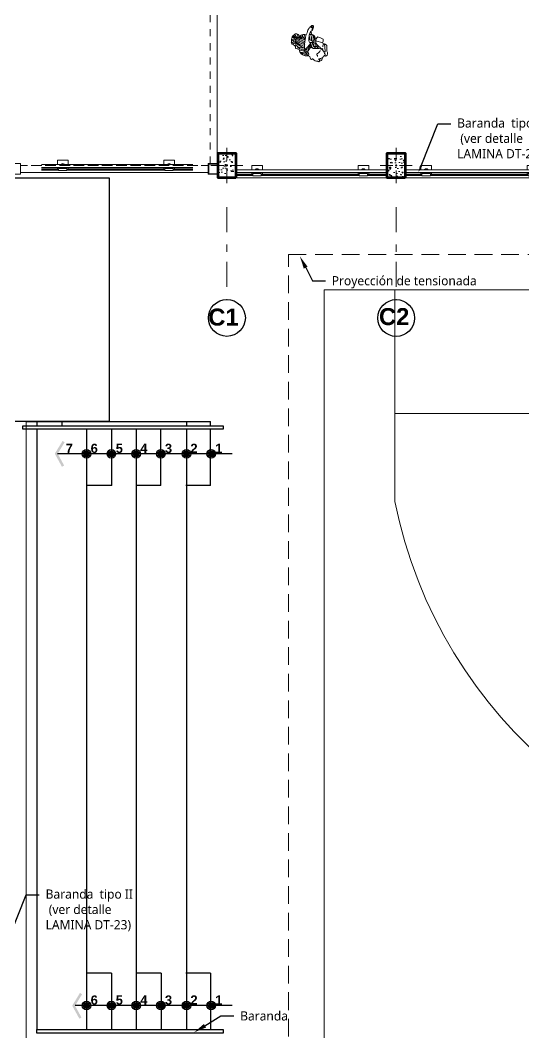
# Model space of a CAD drawing. Header units: metres. Extents: x 28 to 239, y -1 to 113.
# Drawn here: x 54.74 to 61.84, y 68.22 to 82.52 of the extents above; entities that cross this region are included whole.
import ezdxf
from ezdxf import colors
from ezdxf.entities.mleader import LeaderData, LeaderLine
from ezdxf.enums import TextEntityAlignment as Align
from ezdxf.math import Vec2, Vec3

# ---------------------------------------------------------------- set-up
doc = ezdxf.new("R2010")
doc.units = ezdxf.units.M
doc.linetypes.add('DASHED2', pattern=[0.375, 0.25, -0.125])
doc.linetypes.add('Dot & Dashed', pattern=[0.670278, 0.352778, -0.176389, 0, -0.141111])
for name, color, linetype, lineweight in [('0_Pluma_Nº__1', 8, 'Continuous', 9), ('0_Pluma_Nº__2', 250, 'Continuous', 20), ('A-FLOR-HRAL', 11, 'Continuous', 9), ('COLUMNAS 50', 32, 'Continuous', 70), ('Cotas varias El', 253, 'Continuous', 13), ('GRAFO 0 BLANCO', 7, 'Continuous', 0), ('GRAFO 02', 7, 'Continuous', 20), ('GRAFO 4', 7, 'Continuous', 30), ('letras sr', 7, 'Continuous', 5), ('MK-LINEAS GENERALES', 7, 'Continuous', 0), ('MOBILIARIO_Pluma_Nº__41', 7, 'Continuous', 20), ('PERSONAS', 8, 'Continuous', 0), ('Proyeccciones', 1, 'DASHED2', 18)]:
    doc.layers.add(name, color=color, linetype=linetype, lineweight=lineweight)
doc.layers.add('MOBILIARIO_Pluma_Nº__61', color=7, linetype='Continuous', lineweight=20, true_color=0x6a6a6a)
doc.styles.add('Generales', font='trebuc.ttf', dxfattribs={"height": 0.1})
doc.styles.add('GENERATED_STYLE_1', font='arialbd.ttf')
doc.styles.add('TURBO_NPT', font='sanssb__.ttf')

# ---------------------------------------------------------------- blocks, each defined once
blk = doc.blocks.new('A$C64873CB9')
at = {"layer": 'MOBILIARIO_Pluma_Nº__41', "linetype": 'Continuous', "lineweight": 0, "true_color": 0x000000}
h = blk.add_hatch(color=18, dxfattribs=at)
h.paths.add_polyline_path([(0.1, 1.2), (0.1, 1.2), (0.1, 1.2), (0.1, 1.2), (0.1, 1.2), (0.1, 1.1), (0.1, 1.1), (0.1, 1.1), (0, 1.1), (0, 1.1), (0, 1), (0, 1), (0, 0.9), (0, 0.8), (0, 0.8), (0.1, 0.7), (0.1, 0.7), (0.1, 0.7), (0.2, 0.7), (0.3, 0.7), (0.3, 0.7), (0.3, 0.8), (0.4, 0.8), (0.4, 0.8), (0.4, 0.9), (0.4, 0.9), (0.4, 1), (0.3, 1.1), (0.3, 1.1), (0.3, 1.1), (0.3, 1.1), (0.3, 1.1), (0.3, 1.1), (0.3, 1.1), (0.3, 1.1), (0.3, 1.1), (0.3, 1.1), (0.3, 1.1), (0.3, 1.1), (0.3, 1.1), (0.3, 1.1), (0.3, 1.1), (0.3, 1.1), (0.3, 1.1), (0.3, 1.1), (0.3, 1.1), (0.3, 1.1), (0.3, 1.1), (0.3, 1.1), (0.3, 1.1), (0.3, 1.1), (0.3, 1.1), (0.3, 1.1), (0.3, 1.1), (0.3, 1.1), (0.3, 1.1), (0.3, 1.1), (0.3, 1.1), (0.3, 1.1), (0.3, 1.2), (0.3, 1.2), (0.3, 1.2), (0.3, 1.2), (0.3, 1.2), (0.3, 1.2), (0.3, 1.2), (0.3, 1.2), (0.3, 1.2), (0.3, 1.3), (0.3, 1.3), (0.3, 1.3), (0.3, 1.3), (0.3, 1.3), (0.3, 1.3), (0.3, 1.3), (0.3, 1.3), (0.2, 1.3), (0.2, 1.4), (0.1, 1.3), (0.1, 1.3), (0.1, 1.3), (0.1, 1.3), (0.1, 1.2), (0.1, 1.2), (0.1, 1.2), (0.1, 1.2), (0.1, 1.2)])
h.paths.add_polyline_path([(0.1, 1.2), (0.1, 1.3), (0.1, 1.3), (0.1, 1.3), (0.1, 1.3), (0.2, 1.3), (0.2, 1.3), (0.2, 1.3), (0.2, 1.3), (0.2, 1.3), (0.2, 1.3), (0.2, 1.3), (0.2, 1.3), (0.2, 1.3), (0.2, 1.3), (0.2, 1.3), (0.2, 1.3), (0.3, 1.2), (0.3, 1.2), (0.2, 1.2), (0.2, 1.2), (0.2, 1.1), (0.2, 1.1), (0.2, 1.1), (0.2, 1.1), (0.2, 1.1), (0.2, 1.1), (0.2, 1.1), (0.2, 1.1), (0.2, 1), (0.2, 1), (0.2, 1.1), (0.2, 1.1), (0.1, 1.1), (0.1, 1.1), (0.1, 1.1), (0.1, 1.1), (0.1, 1.1), (0.1, 1.1), (0.1, 1.1), (0.1, 1.1), (0.1, 1.1), (0.1, 1.1), (0.2, 1.1), (0.1, 1.2)], flags=0)
for points in [[(0.1, 0), (0.1, 0), (0.1, 0), (0.1, 0), (0.1, 0), (0.1, 0), (0.2, 0), (0.2, 0), (0.2, 0), (0.2, 0.1), (0.2, 0.1), (0.2, 0.1), (0.2, 0.1), (0.2, 0.1), (0.2, 0.1), (0.2, 0.1), (0.2, 0.1), (0.2, 0.1), (0.2, 0.1), (0.2, 0.1), (0.2, 0.1), (0.2, 0.1), (0.2, 0.1), (0.1, 0.1), (0.1, 0.1), (0.1, 0.1), (0.1, 0.1), (0.1, 0.1), (0.1, 0.1), (0.1, 0.1), (0.1, 0.1), (0.1, 0.1), (0.1, 0.1), (0.1, 0.1), (0.1, 0.1), (0.1, 0.1)], [(0.2, 1.2), (0.2, 1.2), (0.2, 1.2), (0.2, 1.2)], [(0.2, 0.1), (0.2, 0.1), (0.2, 0), (0.2, 0), (0.2, 0), (0.2, 0), (0.2, 0), (0.3, 0), (0.3, 0.1), (0.2, 0.1), (0.2, 0.1), (0.2, 0.1), (0.2, 0.1), (0.2, 0.1), (0.2, 0.1), (0.2, 0.1), (0.2, 0.1), (0.2, 0.1), (0.2, 0.1), (0.2, 0.1), (0.2, 0.1), (0.2, 0.1), (0.2, 0.1), (0.2, 0.1), (0.2, 0.1), (0.2, 0.1), (0.2, 0.1), (0.2, 0.1), (0.2, 0.1), (0.2, 0.1), (0.2, 0.1), (0.2, 0.1), (0.2, 0.1), (0.2, 0.1), (0.2, 0.1), (0.2, 0.1), (0.2, 0.1)]]:
    blk.add_hatch(color=18, dxfattribs=at).paths.add_polyline_path(points)
at = {"layer": 'MOBILIARIO_Pluma_Nº__61', "linetype": 'Continuous', "lineweight": 0, "true_color": 0x353535}
for points in [[(0.1, 0.7), (0, 0.7), (0, 0.7), (0, 0.6), (0, 0.6), (0, 0.6), (0, 0.5), (0, 0.5), (0, 0.5), (0, 0.5), (0, 0.5), (0, 0.5), (0, 0.5), (0.1, 0.5), (0.1, 0.5), (0.1, 0.5), (0.1, 0.5), (0.1, 0.5), (0.2, 0.5), (0.2, 0.5), (0.2, 0.4), (0.2, 0.4), (0.2, 0.3), (0.2, 0.3), (0.2, 0.2), (0.2, 0.2), (0.2, 0.2), (0.2, 0.1), (0.2, 0.1), (0.2, 0.1), (0.2, 0.1), (0.2, 0.1), (0.2, 0.1), (0.2, 0.1), (0.2, 0.1), (0.2, 0.1), (0.2, 0.1), (0.2, 0.1), (0.2, 0.1), (0.2, 0.1), (0.2, 0.1), (0.2, 0.1), (0.2, 0.1), (0.2, 0.1), (0.2, 0.1), (0.2, 0.1), (0.2, 0.1), (0.2, 0.1), (0.2, 0.1), (0.2, 0.1), (0.2, 0.1), (0.2, 0.1), (0.2, 0.1), (0.2, 0.1), (0.2, 0.1), (0.2, 0.1), (0.2, 0.1), (0.2, 0.1), (0.2, 0.1), (0.3, 0.2), (0.3, 0.2), (0.3, 0.2), (0.3, 0.3), (0.3, 0.3), (0.3, 0.3), (0.3, 0.3), (0.3, 0.3), (0.3, 0.3), (0.2, 0.3), (0.2, 0.3), (0.2, 0.4), (0.2, 0.4), (0.2, 0.4), (0.2, 0.4), (0.2, 0.4), (0.2, 0.4), (0.2, 0.4), (0.2, 0.4), (0.2, 0.4), (0.2, 0.5), (0.3, 0.5), (0.3, 0.5), (0.3, 0.5), (0.3, 0.5), (0.3, 0.5), (0.3, 0.5), (0.3, 0.5), (0.3, 0.5), (0.3, 0.5), (0.3, 0.5), (0.3, 0.5), (0.3, 0.5), (0.4, 0.5), (0.4, 0.5), (0.4, 0.6), (0.3, 0.8), (0.3, 0.7), (0.3, 0.7), (0.2, 0.7), (0.1, 0.7), (0.1, 0.7)], [(0.2, 1.2), (0.2, 1.2), (0.2, 1.3), (0.2, 1.3), (0.2, 1.2), (0.2, 1.2), (0.2, 1.2), (0.2, 1.2), (0.1, 1.2), (0.1, 1.2), (0.2, 1.2), (0.2, 1.2), (0.2, 1.2)], [(0.1, 0.3), (0.1, 0.3), (0.1, 0.3), (0.1, 0.2), (0.1, 0.2), (0.1, 0.2), (0.1, 0.1), (0.1, 0.1), (0.1, 0.1), (0.1, 0.1), (0.1, 0.1), (0.1, 0.1), (0.1, 0.1), (0.1, 0.1), (0.1, 0.1), (0.1, 0.1), (0.1, 0.1), (0.2, 0.1), (0.2, 0.1), (0.2, 0.1), (0.2, 0.1), (0.2, 0.1), (0.2, 0.1), (0.2, 0.1), (0.2, 0.1), (0.2, 0.1), (0.2, 0.1), (0.2, 0.1), (0.2, 0.1), (0.2, 0.2), (0.2, 0.2), (0.2, 0.2), (0.2, 0.3), (0.2, 0.3), (0.1, 0.3), (0.1, 0.3)], [(0.2, 1.2), (0.2, 1.2), (0.2, 1.2), (0.2, 1.2), (0.2, 1.2), (0.2, 1.2), (0.2, 1.2)]]:
    blk.add_hatch(color=250, dxfattribs=at).paths.add_polyline_path(points)
at = {"layer": 'MOBILIARIO_Pluma_Nº__61', "linetype": 'Continuous', "lineweight": 0, "true_color": 0x1a1a1a}
for points in [[(0.1, 1.3), (0.1, 1.2), (0.1, 1.2), (0.2, 1.1), (0.1, 1.1), (0.1, 1.1), (0.1, 1.1), (0.1, 1.1), (0.1, 1.1), (0.1, 1.1), (0.1, 1.1), (0.1, 1.1), (0.1, 1.1), (0.1, 1.1), (0.1, 1.1), (0.1, 1.1), (0.1, 1.1), (0.2, 1.1), (0.2, 1.1), (0.2, 1), (0.2, 1), (0.2, 1.1), (0.2, 1.1), (0.2, 1.1), (0.2, 1.1), (0.2, 1.1), (0.2, 1.1), (0.2, 1.1), (0.2, 1.1), (0.2, 1.1), (0.2, 1.1), (0.2, 1.1), (0.2, 1.1), (0.2, 1.1), (0.2, 1.1), (0.2, 1.1), (0.2, 1.2), (0.2, 1.2), (0.3, 1.2), (0.3, 1.2), (0.2, 1.3), (0.2, 1.3), (0.2, 1.3), (0.2, 1.3), (0.2, 1.3), (0.2, 1.3), (0.2, 1.3), (0.2, 1.3), (0.2, 1.3), (0.2, 1.3), (0.2, 1.3), (0.2, 1.3), (0.2, 1.3), (0.2, 1.3), (0.2, 1.3), (0.1, 1.3), (0.1, 1.3), (0.1, 1.3)], [(0.1, 0.3), (0.1, 0.3), (0.2, 0.3), (0.2, 0.3), (0.2, 0.2), (0.2, 0.3), (0.2, 0.3), (0.2, 0.3), (0.2, 0.3), (0.2, 0.3), (0.2, 0.3), (0.2, 0.3), (0.2, 0.3), (0.2, 0.3), (0.2, 0.3), (0.2, 0.3), (0.2, 0.3), (0.2, 0.3), (0.2, 0.3), (0.2, 0.4), (0.2, 0.4), (0.2, 0.5), (0.2, 0.5), (0.1, 0.5), (0.1, 0.5), (0.1, 0.5), (0.1, 0.5), (0.1, 0.4), (0.1, 0.3), (0.1, 0.3)], [(0.3, 0.3), (0.3, 0.3), (0.3, 0.3), (0.3, 0.3), (0.3, 0.3), (0.3, 0.3), (0.3, 0.4), (0.3, 0.4), (0.3, 0.5), (0.2, 0.5), (0.2, 0.4), (0.2, 0.4), (0.2, 0.4), (0.2, 0.4), (0.2, 0.4), (0.2, 0.3), (0.2, 0.3), (0.3, 0.3)]]:
    blk.add_hatch(color=250, dxfattribs=at).paths.add_polyline_path(points)
blk = doc.blocks.new('A$C11437024')
at = {"layer": 'PERSONAS'}
blk.add_line((0.13, 0.385), (0.145, 0.387), dxfattribs=at)
for centre, radius, start, end in [((0.083, 0.398), 0.0214, 166.5048, 203.4343), ((-0.043, 0.551), 0.182, 305.2918, 320.8274), ((0.842, -0.222), 0.971, 136.5528, 142.091), ((-0.011, 0.543), 0.153, 315.7725, 331.461), ((0.152, 0.457), 0.0324, 96.882, 156.86), ((0.154, 0.383), 0.0245, 119.3554, 176.2752), ((0.181, 0.4), 0.0394, 166.5386, 195.544), ((0.3, 0.404), 0.157, 169.5339, 177.986), ((0.094, 0.475), 0.0667, 320.5732, 338.2044), ((0.157, 0.437), 0.0525, 86.4235, 99.3015), ((0.13, 0.461), 0.0283, 336.6051, 6.3383), ((0.17, 0.458), 0.0131, 54.9373, 152.7352), ((0.161, 0.473), 0.0165, 345.6512, 93.6349), ((0.197, 0.331), 0.0592, 70.1892, 119.0618), ((0.194, 0.54), 0.0727, 256.9377, 271.9755), ((0.224, 0.367), 0.104, 92.7271, 105.3168), ((0.224, 0.4), 0.0147, 242.758, 326.8439), ((0.253, 0.436), 0.0487, 104.2541, 135.2503), ((0.295, 0.568), 0.124, 231.9677, 255.9598), ((0.262, 0.393), 0.0261, 126.8695, 182.2899), ((0.228, 0.541), 0.0838, 277.7875, 305.2643), ((0.237, 0.412), 0.0719, 57.5211, 86.6767), ((0.282, 0.464), 0.0106, 61.3824, 122.437), ((0.312, 0.47), 0.0258, 173.4969, 208.0655), ((0.234, 0.405), 0.0764, 356.0926, 43.5195), ((0.32, 0.396), 0.011, 156.0021, 231.666), ((0.108, 0.244), 0.0993, 107.6447, 136.4037), ((0.103, 0.313), 0.0665, 180, 216.3547), ((0.016, 0.241), 0.0462, 0.3871, 44.9989), ((0.032, 0.379), 0.0325, 350.0382, 18.4343), ((0.086, 0.393), 0.0294, 223.5547, 326.702), ((0.638, 0.58), 0.61, 199.8274, 211.8892), ((0.081, 0.304), 0.0603, 310.3644, 355.1805), ((0.184, 0.357), 0.0438, 148.6384, 184.9699), ((-0.077, 0.324), 0.22, 353.3999, 7.5471), ((0.212, 0.254), 0.081, 127.1591, 151.1093), ((0.2, 0.291), 0.0591, 177.3475, 221.1866), ((0.034, 0.344), 0.119, 13.4206, 22.4311), ((0.189, 0.294), 0.0538, 115.3761, 149.7639), ((0.219, 0.236), 0.079, 121.1508, 157.4498), ((0.74, 0.851), 0.761, 219.0608, 225.985), ((0.184, 0.242), 0.0311, 121.4204, 160.8291), ((0.027, 0.354), 0.139, 345.6784, 358.6971), ((0.175, 0.323), 0.013, 192.9949, 281.1959), ((0.162, 0.294), 0.026, 284.5599, 356.0299), ((0.212, 0.322), 0.0386, 197.829, 244.5816), ((0.155, 0.344), 0.0903, 282.4171, 312.9356), ((0.164, 0.125), 0.186, 75.3697, 85.8152), ((0.185, 0.218), 0.0699, 64.9856, 81.4694), ((0.193, 0.288), 0.0242, 341.3328, 42.2653), ((0.24, 0.284), 0.0239, 190.3019, 217.9766), ((0.228, 0.279), 0.011, 233.6076, 290.6812), ((0.149, 0.778), 0.516, 279.1328, 286.0747), ((0.206, 0.302), 0.0661, 314.309, 335.7895), ((0.2, 0.048), 0.24, 61.0834, 72.5463), ((0.273, 0.295), 0.023, 326.3178, 19.6838), ((0.363, 0.268), 0.0762, 142.269, 153.4417), ((0.262, 0.206), 0.0875, 48.538, 67.8925), ((0.261, 0.207), 0.104, 53.7584, 70.2621), ((0.302, 0.338), 0.0227, 272.7271, 329.6195), ((0.173, 0.303), 0.15, 330.7643, 9.0047), ((0.315, 0.351), 0.0361, 70.6357, 91.5582), ((0.302, 0.297), 0.0242, 29.4297, 60.8306), ((0.341, 0.341), 0.0243, 132.8403, 216.4412), ((0.256, 0.147), 0.139, 37.5334, 62.8336), ((0.421, 0.396), 0.122, 215.0772, 230.5711), ((0.301, 0.211), 0.101, 64.8521, 77.3012), ((0.277, 0.159), 0.14, 54.2091, 70.7334), ((0.308, 0.373), 0.0224, 318.7601, 31.9717), ((0.218, 0.222), 0.149, 15.5663, 32.6229), ((0.347, 0.251), 0.018, 4.2079, 34.8719), ((0.066, 0.077), 0.0594, 101.0403, 119.148), ((0.069, 0.146), 0.0182, 215.1331, 289.7688), ((0.069, 0.324), 0.0837, 265.4518, 307.5184), ((0.096, 0.097), 0.0378, 103.5697, 122.6766), ((0.117, 0.136), 0.0361, 128.2323, 183.1562), ((0.236, 0.108), 0.172, 119.7356, 151.2029), ((0.144, 0.197), 0.0585, 163.0006, 213.7511), ((0.086, 0.187), 0.0526, 271.2396, 299.6031), ((0.206, 0.16), 0.131, 131.3504, 155.6464), ((0.211, 0.115), 0.135, 115.9055, 154.3103), ((0.149, 0.196), 0.0624, 210.3274, 237.4277), ((0.233, 0.106), 0.135, 125.1949, 160.7785), ((-0.238, 0.675), 0.639, 303.2173, 307.2149), ((0.224, 0.12), 0.0985, 130.1736, 159.8997), ((0.05, 0.304), 0.169, 305.6375, 320.3542), ((0.174, 0.24), 0.0224, 148.781, 185.7697), ((-0.037, 0.2), 0.192, 2.3082, 11.3102), ((0.21, 0.282), 0.0621, 208.55, 223.9591), ((-0.308, 0.021), 0.5, 18.6589, 21.9611), ((-1.728, 2.967), 3.416, 303.4993, 305.3548), ((0.18, 0.238), 0.0179, 107.8355, 171.7022), ((0.133, 0.186), 0.0617, 36.1707, 58.3696), ((-0.005, 0.279), 0.203, 335.7301, 346.1296), ((0.227, 0.215), 0.0455, 102.6791, 170.8703), ((0.209, 0.201), 0.0342, 108.6439, 141.5447), ((-0.091, 0.027), 0.303, 16.4777, 22.0785), ((0.223, 0.214), 0.0317, 101.7939, 142.4598), ((0.267, -0.27), 0.508, 87.7933, 97.7647), ((0.264, 0.119), 0.0647, 150.8382, 185.6631), ((0.274, 0.162), 0.0678, 187.5743, 205.9127), ((0.327, 0.173), 0.121, 200.0692, 209.3302), ((0.222, 0.16), 0.0994, 72.4903, 92.8985), ((0.217, 0.135), 0.11, 75.4955, 90), ((0.283, 0.163), 0.057, 177.8732, 205.7862), ((0.13, 0.073), 0.121, 12.4848, 33.0401), ((0.422, 0.148), 0.201, 147.7455, 153.4651), ((0.388, 0.192), 0.147, 185.709, 209.861), ((0.286, 0.169), 0.0402, 149.0686, 162.4735), ((0.237, -0.004), 0.259, 78.3079, 86.5936), ((-0.135, 0.648), 0.6, 310.1776, 314.9011), ((0.293, 0.193), 0.041, 184.095, 230.2534), ((0.12, 0.144), 0.148, 1.0287, 6.9521), ((0.366, 0.203), 0.113, 210.376, 215.9745), ((-0.222, -0.007), 0.535, 9.4888, 23.3549), ((1.52, 0.501), 1.298, 196.2608, 199.4525), ((0.226, 0.223), 0.0627, 0, 13.4204), ((0.286, 0.213), 0.0252, 42.5656, 87.7095), ((0.327, 0.224), 0.0406, 183.1962, 213.6195), ((0.266, 0.142), 0.11, 65.9145, 77.5929), ((-0.355, 0.023), 0.673, 6.4626, 15.3937), ((0.45, 0.252), 0.156, 197.4007, 222.5066), ((0.237, 0.157), 0.0989, 338.6422, 47.0988), ((0.236, 0.159), 0.113, 10.1492, 48.1222), ((0.271, 0.165), 0.103, 27.4718, 63.8299), ((0.374, 0.178), 0.0271, 138.241, 209.2502), ((0.298, 0.11), 0.0758, 29.4773, 46.8403), ((0.28, 0.214), 0.117, 307.6461, 316.7196), ((0.299, 0.237), 0.0675, 323.1286, 13.7499), ((0.352, 0.14), 0.0141, 336.5701, 31.0585), ((0.044, 0.068), 0.0562, 124.507, 141.2476), ((0.046, 0.111), 0.0463, 188.7466, 202.5395), ((0.232, 0.36), 0.351, 229.4003, 231.4835), ((-0.689, 1.339), 1.411, 299.7931, 300.9623), ((0.019, 0.048), 0.0377, 58.324, 99.0574), ((0.02, 0.131), 0.0251, 255.6781, 303.6407), ((0.06, -0.026), 0.128, 100.0678, 108.0032), ((0.03, 0.244), 0.124, 270, 279.5267), ((0.056, 0.064), 0.0322, 121.667, 142.3042), ((0.042, 0.113), 0.0332, 263.9913, 293.5), ((0.06, 0.068), 0.0152, 75.4702, 109.9821), ((0.019, 0.279), 0.201, 283.0686, 289.9384), ((0.226, -0.145), 0.272, 104.8302, 120.7083), ((0.206, 0.136), 0.0601, 198.5962, 236.3861), ((0.13, 0.178), 0.0823, 289.2467, 321.515), ((0.163, 0.063), 0.0247, 30.9716, 66.0387), ((0.162, 0.138), 0.0546, 283.7191, 318.8892), ((0.198, 0.1), 0.0277, 240.2565, 286.0587), ((0.258, 0.127), 0.0608, 194.0346, 205.0342), ((0.215, 0.112), 0.0155, 220.5977, 288.4761), ((0.372, 0.04), 0.17, 160.5203, 168.7249), ((0.21, 0.049), 0.025, 71.6192, 100.4909), ((0.284, 0.045), 0.0673, 165.3979, 202.6109), ((0.212, 0.066), 0.00868, 330.4681, 43.7827), ((0.457, 0.08), 0.238, 171.6953, 182.1191), ((0.206, 0.085), 0.0287, 296.441, 6.4909), ((0.201, 0.093), 0.0293, 22.3771, 44.9964), ((0.3, 0.008), 0.0785, 145.1412, 171.9513), ((0.251, 0.038), 0.034, 212.7367, 275.9838), ((0.302, 0.124), 0.0768, 194.321, 207.0652), ((0.181, 0.045), 0.0691, 20.7924, 39.5846), ((0.236, 0.056), 0.00283, 269.5031, 352.8759), ((0.121, 0.097), 0.125, 340.7317, 349.3006), ((0.265, 0.081), 0.0231, 210.2533, 223.4796), ((0.206, 0.073), 0.0492, 16.1055, 31.5011), ((0.166, 0.005), 0.101, 28.7821, 35.9063), ((0.294, 0.021), 0.0456, 165.9654, 192.0593), ((0.27, 0.028), 0.0212, 139.4023, 167.4734), ((0.263, 0.017), 0.0153, 200.8521, 240.4799), ((0.298, 0.1), 0.0467, 196.9888, 213.4079), ((0.221, 0.051), 0.0346, 343.5061, 3.6422), ((0.254, -0.027), 0.0311, 61.16, 90), ((0.291, 0.068), 0.0389, 201.0351, 208.5097), ((0.244, 0.032), 0.0219, 33.4518, 52.5912), ((0.222, 0.046), 0.0472, 21.7031, 38.1537), ((0.487, 0.188), 0.236, 197.0358, 202.6239), ((0.204, 0.022), 0.0623, 359.9418, 21.2949), ((0.348, 0.124), 0.102, 216.4658, 222.106), ((0.776, 0.08), 0.513, 186.5658, 189.0013), ((0.205, 0.061), 0.0732, 10.7034, 29.4041), ((0.253, 0.108), 0.109, 278.6684, 319.3752), ((0.215, 0.036), 0.0603, 1.9904, 18.8225), ((1.301, 0.129), 1.03, 185.1014, 187.1139), ((0.287, 0.079), 0.0107, 201.7989, 233.3313), ((0.243, 0.045), 0.0453, 359.8665, 34.1111), ((0.456, -0.041), 0.193, 122.7719, 150.5826), ((0.139, 0.019), 0.151, 354.9723, 9.9377), ((0.559, 0.198), 0.295, 208.1532, 213.768), ((0.148, 0.053), 0.171, 351.0691, 12.7361), ((0.298, 0.023), 0.0188, 345.4007, 31.6982), ((0.223, 0.032), 0.122, 7.8091, 34.1238), ((0.365, 0.002), 0.0459, 113.4081, 129.804), ((0.384, 0.055), 0.0425, 139.1313, 158.894), ((0.235, 0.134), 0.144, 321.1686, 330.2546), ((0.355, 0.118), 0.00556, 132.6025, 204.7764), ((0.284, 0.098), 0.068, 352.6472, 14.8567), ((0.742, 0.124), 0.392, 185.0813, 186.3405), ((0.338, 0.064), 0.0222, 356.0993, 47.9754)]:
    blk.add_arc(centre, radius, start, end, dxfattribs=at)
at = {"layer": 'PERSONAS', "xscale": 0.002, "yscale": 0.002, "zscale": 0.002}
blk.add_blockref('A$C64873CB9', (0.151, 0.312), dxfattribs=at)
blk = doc.blocks.new('columna pasillos')
at = {"layer": 'GRAFO 0 BLANCO'}
h = blk.add_hatch(dxfattribs=at)
h.set_pattern_fill('AR-CONC', color=256, scale=0.024, angle=-90)
h.set_pattern_definition([(320, (0, 0), (-0.015060515, -0.17214244), [0.018, -0.198]), (265, (0, 0), (0.18052611, 0.03330032), [0.0144, -0.1584]), (10.45144, (-0.00126, -0.01435), (0.1654656, -0.13884213), [0.01529765, -0.16827411]), (316.1842, (0.048, -7e-10), (-0.03972463, -0.25613792), [0.027, -0.297]), (6.63563, (0.0447, -0.02134), (0.23378846, -0.22431887), [0.02294648, -0.2524113]), (261.18416, (0.048, -7e-10), (0.23378846, -0.22431887), [0.0216, -0.2376]), (291, (0.036, -0.024), (-0.096628536, -0.14325769), [0.018, -0.198]), (236, (0.036, -0.024), (0.17403601, -0.05839568), [0.0144, -0.1584]), (341.45144, (0.02795, -0.03594), (0.07740747, -0.20165337), [0.01529765, -0.16827411]), (307.5, (0, 0), (0.079894525, -0.002918366), [0, -0.15648, 0, -0.1608, 0, -0.159]), (277.5, (0, 0), (0.09465881, -0.06313669), [0, -0.09168, 0, -0.15288, 0, -0.0606]), (237.5, (7e-10, 0.05352), (-0.005413171, -0.128117385), [0, -0.06, 0, -0.1872, 0, -0.2484]), (227.5, (1e-09, 0.07752), (0.024025194, -0.13996468), [0, -0.078, 0, -0.12432, 0, -0.1764])])
h.paths.add_polyline_path([(-235.535, 35.024), (-235.785, 35.024), (-235.785, 34.674), (-235.535, 34.674)])
h.paths.add_polyline_path([(-235.651, 34.849, -1), (-235.668, 34.849, -1)], flags=16)
at = {"layer": 'COLUMNAS 50', "color": 1, "linetype": 'Continuous', "lineweight": 9}
for p, q in [((-235.66, 35.099), (-235.66, 34.919)), ((-235.705, 34.849), (-235.885, 34.849)), ((-235.66, 34.779), (-235.66, 34.599)), ((-235.615, 34.849), (-235.435, 34.849))]:
    blk.add_line(p, q, dxfattribs=at)
at = {"layer": 'COLUMNAS 50', "linetype": 'Continuous'}
blk.add_lwpolyline([(-235.785, 35.024), (-235.535, 35.024), (-235.535, 34.674), (-235.785, 34.674)], close=True, dxfattribs=at)
at = {"layer": 'COLUMNAS 50', "color": 1, "linetype": 'Continuous', "lineweight": 9}
blk.add_circle((-235.66, 34.849), 0.00871, dxfattribs=at)
blk.add_point((-235.66, 34.849), dxfattribs=at)
blk = doc.blocks.new('CANCHA TOTAL')
at = {"layer": '0_Pluma_Nº__1'}
for p, q in [((880.482, -116.445), (865.482, -116.445)), ((880.482, -116.445), (865.482, -116.445)), ((879.482, -116.445), (879.482, -119.435)), ((879.482, -116.445), (879.482, -119.435)), ((880.482, -144.445), (880.482, -116.445)), ((880.482, -144.445), (880.482, -116.445)), ((866.482, -118.195), (879.482, -118.195))]:
    blk.add_line(p, q, dxfattribs=at)
blk.add_arc((872.982, -118.136), 6.628, 191.2965, 348.7035, dxfattribs=at)
blk = doc.blocks.new('Barandilla - 50 x 12mm-V9-Nivel 2')
at = {"layer": 'A-FLOR-HRAL'}
for p, q in [((-27, 93), (-88, 93)), ((-88, 93), (-88, 18)), ((-88, 18), (-88, -57)), ((34, 93), (13, 93)), ((25, 3), (25, 34)), ((27, 79), (57, 79)), ((27, 79), (27, -40)), ((57, 79), (57, -40)), ((-88, -57), (-27, -57)), ((13, -57), (34, -57)), ((57, -40), (27, -40))]:
    blk.add_line(p, q, dxfattribs=at)
for centre, radius, start, end in [((-1, 18), 39.4, 144.0345, 215.4043), ((-19, -78), 120, 93.5416, 96.3187), ((-19, -78), 120, 68.282, 74.1525), ((-18, 114), 120, 285.3761, 291.1568), ((-18, 114), 120, 263.1201, 266.0119)]:
    blk.add_arc(centre, radius, start, end, dxfattribs=at)
blk = doc.blocks.new('Barandilla - 50 x 12mm-V10-Nivel 2')
at = {"layer": 'A-FLOR-HRAL'}
for p, q in [((-27, 93), (-88, 93)), ((-88, 93), (-88, 18)), ((-88, 18), (-88, -57)), ((34, 93), (13, 93)), ((25, 3), (25, 34)), ((27, 79), (57, 79)), ((27, 79), (27, -40)), ((57, 79), (57, -40)), ((-88, -57), (-27, -57)), ((13, -57), (34, -57)), ((57, -40), (27, -40))]:
    blk.add_line(p, q, dxfattribs=at)
for centre, radius, start, end in [((-1, 18), 39.4, 144.0345, 215.4043), ((-19, -78), 120, 93.584, 96.3187), ((-19, -78), 120, 68.282, 74.2086), ((-18, 114), 120, 285.326, 291.1568), ((-18, 114), 120, 263.1201, 265.9625)]:
    blk.add_arc(centre, radius, start, end, dxfattribs=at)
blk = doc.blocks.new('Barandilla - Barandilla-557970-Nivel 2')
at = {"layer": 'A-FLOR-HRAL'}
for p, q in [((50110, 72179), (47973, 72179)), ((47973, 72139), (50110, 72139)), ((47973, 72118), (48212, 72118)), ((47973, 72110), (48212, 72110)), ((47973, 72108), (48212, 72108)), ((47973, 72100), (48212, 72100)), ((48331, 72118), (49712, 72118)), ((48331, 72110), (49712, 72110)), ((48331, 72108), (49712, 72108)), ((48331, 72100), (49712, 72100)), ((49831, 72118), (50110, 72118)), ((49831, 72110), (50110, 72110)), ((49831, 72108), (50110, 72108)), ((49831, 72100), (50110, 72100))]:
    blk.add_line(p, q, dxfattribs=at)
at = {"extrusion": (0, 0, -1), "zscale": -1, "rotation": 270.0000000000002}
for name, p in [('Barandilla - 50 x 12mm-V9-Nivel 2', (-48291, 72152)), ('Barandilla - 50 x 12mm-V10-Nivel 2', (-49791, 72152))]:
    blk.add_blockref(name, p, dxfattribs=at)
blk = doc.blocks.new('Barandilla - 50 x 12mm-V11-Nivel 2')
at = {"layer": 'A-FLOR-HRAL'}
for p, q in [((-27, 93), (-88, 93)), ((-88, 93), (-88, 18)), ((-88, 18), (-88, -57)), ((34, 93), (13, 93)), ((25, 3), (25, 34)), ((27, 79), (57, 79)), ((27, 79), (27, -40)), ((57, 79), (57, -40)), ((-88, -57), (-27, -57)), ((13, -57), (34, -57)), ((57, -40), (27, -40))]:
    blk.add_line(p, q, dxfattribs=at)
for centre, radius, start, end in [((-1, 18), 39.4, 144.0345, 215.4043), ((-19, -78), 120, 93.5416, 96.3187), ((-19, -78), 120, 68.282, 74.1525), ((-18, 114), 120, 285.3761, 291.1568), ((-18, 114), 120, 263.1201, 266.0119)]:
    blk.add_arc(centre, radius, start, end, dxfattribs=at)
blk = doc.blocks.new('Barandilla - 50 x 12mm-V12-Nivel 2')
at = {"layer": 'A-FLOR-HRAL'}
for p, q in [((-27, 93), (-88, 93)), ((-88, 93), (-88, 18)), ((-88, 18), (-88, -57)), ((34, 93), (13, 93)), ((25, 3), (25, 34)), ((27, 79), (57, 79)), ((27, 79), (27, -40)), ((57, 79), (57, -40)), ((-88, -57), (-27, -57)), ((13, -57), (34, -57)), ((57, -40), (27, -40))]:
    blk.add_line(p, q, dxfattribs=at)
for centre, radius, start, end in [((-1, 18), 39.4, 144.0345, 215.4043), ((-19, -78), 120, 93.584, 96.3187), ((-19, -78), 120, 68.282, 74.2086), ((-18, 114), 120, 285.326, 291.1568), ((-18, 114), 120, 263.1201, 265.9625)]:
    blk.add_arc(centre, radius, start, end, dxfattribs=at)
blk = doc.blocks.new('Barandilla - Barandilla-558046-Nivel 2')
at = {"layer": 'A-FLOR-HRAL'}
for p, q in [((52498, 72179), (50360, 72179)), ((50360, 72139), (52498, 72139)), ((50360, 72118), (50600, 72118)), ((50360, 72110), (50600, 72110)), ((50360, 72108), (50600, 72108)), ((50360, 72100), (50600, 72100)), ((50719, 72118), (52100, 72118)), ((50719, 72110), (52100, 72110)), ((50719, 72108), (52100, 72108)), ((50719, 72100), (52100, 72100)), ((52219, 72118), (52498, 72118)), ((52219, 72110), (52498, 72110)), ((52219, 72108), (52498, 72108)), ((52219, 72100), (52498, 72100))]:
    blk.add_line(p, q, dxfattribs=at)
at = {"extrusion": (0, 0, -1), "zscale": -1, "rotation": 270.0000000000002}
for name, p in [('Barandilla - 50 x 12mm-V11-Nivel 2', (-50679, 72152)), ('Barandilla - 50 x 12mm-V12-Nivel 2', (-52179, 72152))]:
    blk.add_blockref(name, p, dxfattribs=at)

msp = doc.modelspace()

# ---------------------------------------------------------------- hatches: boundary and pattern name
at = {"true_color": 0x939598}
for points in [[(55.326, 76.215), (55.357, 76.232), (55.266, 76.399), (55.364, 76.561), (55.335, 76.579), (55.225, 76.4)], [(55.643, 76.368, -1), (55.702, 76.428, -1)], [(55.643, 76.427, -1), (55.702, 76.368, -1)], [(55.993, 76.368, -1), (56.052, 76.428, -1)], [(55.993, 76.427, -1), (56.052, 76.368, -1)], [(56.343, 76.368, -1), (56.402, 76.428, -1)], [(56.343, 76.427, -1), (56.402, 76.368, -1)], [(56.693, 76.368, -1), (56.752, 76.428, -1)], [(56.693, 76.427, -1), (56.752, 76.368, -1)], [(57.054, 76.368, -1), (57.113, 76.428, -1)], [(57.053, 76.427, -1), (57.113, 76.368, -1)], [(57.404, 76.368, -1), (57.463, 76.428, -1)], [(57.403, 76.427, -1), (57.463, 76.368, -1)], [(55.572, 68.417), (55.602, 68.434), (55.511, 68.6), (55.61, 68.763), (55.58, 68.781), (55.471, 68.601)], [(55.643, 68.574, -1), (55.702, 68.633, -1)], [(55.643, 68.633, -1), (55.702, 68.574, -1)], [(55.993, 68.574, -1), (56.052, 68.633, -1)], [(55.993, 68.633, -1), (56.052, 68.574, -1)], [(56.343, 68.574, -1), (56.402, 68.633, -1)], [(56.343, 68.633, -1), (56.402, 68.574, -1)], [(56.693, 68.574, -1), (56.752, 68.633, -1)], [(56.693, 68.633, -1), (56.752, 68.574, -1)], [(57.052, 68.574, -1), (57.111, 68.633, -1)], [(57.052, 68.633, -1), (57.111, 68.574, -1)], [(57.404, 68.574, -1), (57.463, 68.633, -1)], [(57.403, 68.633, -1), (57.463, 68.574, -1)]]:
    msp.add_hatch(color=252, dxfattribs=at).paths.add_polyline_path(points)

# ---------------------------------------------------------------- linework, layer by layer
at = {"color": 252, "lineweight": 0, "true_color": 0x939598}
for p, q in [((54.822, 76.852), (54.822, 72.444)), ((54.822, 72.444), (54.822, 61.103))]:
    msp.add_line(p, q, dxfattribs=at)
at = {"color": 252, "lineweight": -3, "true_color": 0x939598}
msp.add_line((54.822, 76.852), (57.424, 76.852), dxfattribs=at)
at = {"color": 252, "true_color": 0x939598}
for p, q in [((54.972, 76.852), (54.972, 76.794)), ((55.328, 76.794), (55.328, 76.852)), ((57.082, 76.852), (57.082, 76.794)), ((57.424, 76.794), (57.424, 76.852)), ((54.972, 76.744), (54.972, 68.264)), ((55.672, 76.744), (55.672, 68.264)), ((56.028, 75.952), (56.028, 76.744)), ((56.372, 76.744), (56.372, 68.264)), ((56.722, 75.952), (56.723, 76.744)), ((57.082, 76.744), (57.082, 68.264)), ((57.424, 75.952), (57.424, 76.744)), ((56.028, 75.952), (55.678, 75.952)), ((56.722, 75.952), (56.372, 75.952)), ((57.424, 75.952), (57.074, 75.952)), ((56.027, 69.059), (55.677, 69.059)), ((56.027, 69.059), (56.027, 68.264)), ((56.727, 69.059), (56.377, 69.059)), ((56.727, 69.059), (56.727, 68.264)), ((57.422, 69.059), (57.072, 69.059)), ((57.422, 69.059), (57.422, 68.264))]:
    msp.add_line(p, q, dxfattribs=at)
msp.add_lwpolyline([(55.991, 76.852), (54.591, 76.852), (54.591, 80.297), (55.991, 80.297)], close=True, dxfattribs=at)
for points in [[(57.603, 76.744), (54.972, 76.744), (54.772, 76.744), (54.772, 76.794), (57.603, 76.794), (57.603, 76.744)], [(57.726, 76.398), (55.261, 76.398)], [(57.726, 68.603), (55.511, 68.603)], [(57.603, 68.214), (54.972, 68.214), (54.972, 68.214), (54.972, 68.264), (57.603, 68.264), (57.603, 68.214)]]:
    msp.add_lwpolyline(points, dxfattribs=at)
for centre, radius in [((55.672, 76.398), 0.061), ((55.672, 76.398), 0.042), ((55.672, 76.398), 0.042), ((55.672, 76.398), 0.042), ((55.672, 76.398), 0.042), ((56.023, 76.398), 0.061), ((56.023, 76.398), 0.042), ((56.023, 76.398), 0.042), ((56.023, 76.398), 0.042), ((56.023, 76.398), 0.042), ((56.372, 76.398), 0.061), ((56.372, 76.398), 0.042), ((56.372, 76.398), 0.042), ((56.372, 76.398), 0.042), ((56.372, 76.398), 0.042), ((56.723, 76.398), 0.061), ((56.723, 76.398), 0.042), ((56.723, 76.398), 0.042), ((56.723, 76.398), 0.042), ((56.723, 76.398), 0.042), ((57.083, 76.398), 0.061), ((57.083, 76.398), 0.042), ((57.083, 76.398), 0.042), ((57.083, 76.398), 0.042), ((57.083, 76.398), 0.042), ((57.433, 76.398), 0.061), ((57.433, 76.398), 0.042), ((57.433, 76.398), 0.042), ((57.433, 76.398), 0.042), ((57.433, 76.398), 0.042), ((55.672, 68.603), 0.061), ((56.023, 68.604), 0.061), ((56.372, 68.603), 0.061), ((56.723, 68.603), 0.061), ((57.083, 68.603), 0.061), ((57.433, 68.603), 0.061), ((55.672, 68.603), 0.042), ((55.672, 68.603), 0.042), ((55.672, 68.603), 0.042), ((55.672, 68.603), 0.042), ((56.023, 68.604), 0.042), ((56.023, 68.604), 0.042), ((56.023, 68.604), 0.042), ((56.023, 68.604), 0.042), ((56.372, 68.603), 0.042), ((56.372, 68.603), 0.042), ((56.372, 68.603), 0.042), ((56.372, 68.603), 0.042), ((56.723, 68.603), 0.042), ((56.723, 68.603), 0.042), ((56.723, 68.603), 0.042), ((56.723, 68.603), 0.042), ((57.082, 68.603), 0.042), ((57.082, 68.603), 0.042), ((57.082, 68.603), 0.042), ((57.082, 68.603), 0.042), ((57.433, 68.603), 0.042), ((57.433, 68.603), 0.042), ((57.433, 68.603), 0.042), ((57.433, 68.603), 0.042)]:
    msp.add_circle(centre, radius, dxfattribs=at)
at = {"layer": 'Cotas varias El', "linetype": 'Dot & Dashed'}
for p, q in [((57.654, 79.882), (57.654, 78.577)), ((60.042, 79.882), (60.042, 78.577))]:
    msp.add_line(p, q, dxfattribs=at)
at = {"layer": 'GRAFO 0 BLANCO'}
msp.add_line((86.079, 80.297), (57.779, 80.297), dxfattribs=at)
at = {"layer": 'GRAFO 4', "linetype": 'Continuous'}
for centre in [(57.654, 78.317), (60.042, 78.316)]:
    msp.add_circle(centre, 0.26, dxfattribs=at)
at = {"layer": 'MK-LINEAS GENERALES', "color": 7, "linetype": 'Continuous'}
for p, q in [((57.516, 80.497), (57.516, 83.647)), ((54.741, 80.497), (54.591, 80.497)), ((54.741, 80.372), (54.741, 80.497)), ((57.541, 80.497), (57.391, 80.497)), ((57.391, 80.497), (57.391, 80.372)), ((57.397, 80.491), (57.397, 80.372)), ((57.535, 80.491), (57.397, 80.491)), ((57.535, 80.353), (57.535, 80.491)), ((57.541, 80.347), (57.541, 80.497)), ((54.591, 80.347), (54.741, 80.347)), ((54.741, 80.347), (54.741, 80.372)), ((54.741, 80.372), (57.391, 80.372)), ((57.391, 80.372), (57.391, 80.347)), ((57.391, 80.347), (57.541, 80.347)), ((57.397, 80.372), (57.397, 80.353)), ((57.397, 80.353), (57.535, 80.353))]:
    msp.add_line(p, q, dxfattribs=at)
at = {"layer": 'Proyeccciones', "linetype": 'DASHED2', "lineweight": 9, "ltscale": 0.4}
for p, q in [((57.416, 80.497), (57.416, 83.647)), ((54.741, 80.472), (57.391, 80.472)), ((57.391, 80.472), (54.741, 80.472))]:
    msp.add_line(p, q, dxfattribs=at)
at = {"layer": 'Proyeccciones'}
msp.add_lwpolyline([(58.524, 79.215), (74.524, 79.215), (74.524, 49.415), (58.524, 49.415)], close=True, dxfattribs=at)

# ---------------------------------------------------------------- block references
at = {"color": 9, "true_color": 0xc7c8ca, "xscale": -1}
msp.add_blockref('CANCHA TOTAL', (939.506, 195.16), dxfattribs=at)
at = {"layer": '0_Pluma_Nº__2', "xscale": -1}
msp.add_blockref('CANCHA TOTAL', (939.506, 195.16), dxfattribs=at)
at = {"layer": 'A-FLOR-HRAL', "xscale": 0.001, "yscale": 0.001, "zscale": 0.001}
for name, p in [('Barandilla - Barandilla-557970-Nivel 2', (7.065, 8.305)), ('Barandilla - Barandilla-557970-Nivel 2', (9.806, 8.231)), ('Barandilla - Barandilla-558046-Nivel 2', (9.806, 8.231))]:
    msp.add_blockref(name, p, dxfattribs=at)
at = {"layer": 'COLUMNAS 50', "rotation": 180}
for p in [(-178.006, 115.321), (-175.618, 115.321)]:
    msp.add_blockref('columna pasillos', p, dxfattribs=at)
at = {"layer": 'GRAFO 02', "xscale": 1.1, "yscale": 1.1, "zscale": 1.1, "rotation": 226.0242935021135}
msp.add_blockref('A$C11437024', (58.793, 82.522), dxfattribs=at)

# ---------------------------------------------------------------- texts
at = {"char_height": 0.24, "width": 1.011031258713047e-14, "attachment_point": 9, "rotation": 0, "style": 'GENERATED_STYLE_1'}
for s, insert in [('C1', (57.819, 78.206)), ('C2', (60.228, 78.213))]:
    msp.add_mtext(s, dxfattribs=dict(at, insert=insert))
at = {"color": 252, "linetype": 'Continuous', "true_color": 0x939598, "style": 'TURBO_NPT'}
for tag, p in [('7', (55.379, 76.371)), ('6', (55.731, 76.371)), ('5', (56.085, 76.371)), ('4', (56.431, 76.371)), ('3', (56.779, 76.371)), ('2', (57.139, 76.371)), ('1', (57.489, 76.371)), ('6', (55.731, 68.577)), ('5', (56.085, 68.577)), ('4', (56.431, 68.577)), ('3', (56.779, 68.577)), ('2', (57.139, 68.577)), ('1', (57.489, 68.577))]:
    msp.add_attdef(tag, text='1', height=0.13, rotation=0, dxfattribs=at).set_placement(p, align=Align.BOTTOM_LEFT)

# ---------------------------------------------------------------- leaders
at = {"color": 252, "true_color": 0x939598}
ml = msp.add_multileader_mtext('Standard', dxfattribs=at)
ml.set_content('Baranda ', color=(147, 149, 152), style='Generales')
ml.set_leader_properties()
ml.build(insert=Vec2(0, 0))
ml.multileader.update_dxf_attribs({"text_right_attachment_type": 6, "dogleg_length": 0.36, "arrow_head_size": 0.18})
ctx = ml.context
ctx.base_point, ctx.char_height, ctx.arrow_head_size, ctx.landing_gap_size, ctx.plane_origin = Vec3(57.751, 68.456), 0.13, 0.18, 0.09, Vec3(56.544, 69.284)
ctx.right_attachment = 6
notes = []
notes.append((ctx, [(1, (1, 1, 0), (57.568, 68.456), (1, 0), 0.183, [(0, [(57.191, 68.224)], 0, [])])]))
ctx.mtext.insert, ctx.mtext.rotation, ctx.mtext.width, ctx.mtext.flow_direction = Vec3(57.841, 68.522), 6.283185, 1.98102, 5
at = {"layer": 'letras sr'}
ml = msp.add_multileader_mtext('Standard', dxfattribs=at)
ml.set_content('{\\H1.13043x;Baranda  tipo II\\P (ver detalle\\PLAMINA DT-23)} ', color=256, style='Generales')
ml.set_leader_properties()
ml.build(insert=Vec2(0, 0))
ml.multileader.update_dxf_attribs({"text_right_attachment_type": 6, "dogleg_length": 0.36, "arrow_head_size": 0.1})
ctx = ml.context
ctx.base_point, ctx.char_height, ctx.arrow_head_size, ctx.landing_gap_size, ctx.plane_origin = Vec3(60.813, 81.06), 0.115, 0.1, 0.09, Vec3(59.972, 80.823)
ctx.right_attachment = 6
notes.append((ctx, [(0, (1, 1, 0), (60.63, 81.06), (1, 0), 0.183, [(0, [(60.356, 80.375)], 0, [])])]))
ctx.mtext.insert, ctx.mtext.flow_direction = Vec3(60.903, 81.136), 5
ml = msp.add_multileader_mtext('Standard', dxfattribs=at)
ml.set_content('Proyección de tensionada', color=256, style='Generales')
ml.set_leader_properties()
ml.build(insert=Vec2(0, 0))
ml.multileader.update_dxf_attribs({"text_right_attachment_type": 6, "dogleg_length": 0.36, "arrow_head_size": 0.18})
ctx = ml.context
ctx.base_point, ctx.char_height, ctx.arrow_head_size, ctx.landing_gap_size, ctx.plane_origin = Vec3(59.043, 78.843), 0.13, 0.18, 0.09, Vec3(57.973, 79.524)
ctx.right_attachment = 6
notes.append((ctx, [(1, (1, 1, 0), (58.86, 78.843), (1, 0), 0.183, [(0, [(58.683, 79.188)], 0, [])])]))
ctx.mtext.insert, ctx.mtext.rotation, ctx.mtext.width, ctx.mtext.flow_direction = Vec3(59.133, 78.908), 6.283185, 1.98102, 5
ml = msp.add_multileader_mtext('Standard', dxfattribs=at)
ml.set_content('{\\H1.13043x;Baranda  tipo II\\P (ver detalle\\PLAMINA DT-23)} ', color=256, style='Generales')
ml.set_leader_properties()
ml.build(insert=Vec2(0, 0))
ml.multileader.update_dxf_attribs({"text_right_attachment_type": 6, "dogleg_length": 0.36, "arrow_head_size": 0.1})
ctx = ml.context
ctx.base_point, ctx.char_height, ctx.arrow_head_size, ctx.landing_gap_size, ctx.plane_origin = Vec3(55.006, 70.167), 0.115, 0.1, 0.09, Vec3(54.165, 69.93)
ctx.right_attachment = 6
notes.append((ctx, [(0, (1, 1, 0), (54.823, 70.167), (1, 0), 0.183, [(0, [(54.549, 69.482)], 0, [])])]))
ctx.mtext.insert, ctx.mtext.flow_direction = Vec3(55.096, 70.243), 5
for ctx, leaders in notes:
    for number, flags, end, landing, length, lines in leaders:
        leader = LeaderData()
        leader.index, (leader.has_last_leader_line, leader.has_dogleg_vector, leader.attachment_direction) = number, flags
        leader.last_leader_point, leader.dogleg_vector, leader.dogleg_length = Vec3(end), Vec3(landing), length
        for number, points, colour, breaks in lines:
            line = LeaderLine()
            line.index, line.vertices, line.color, line.breaks = number, Vec3.list(points), colors.encode_raw_color(colour), breaks
            leader.lines.append(line)
        ctx.leaders.append(leader)

doc.saveas('drawing.dxf')
